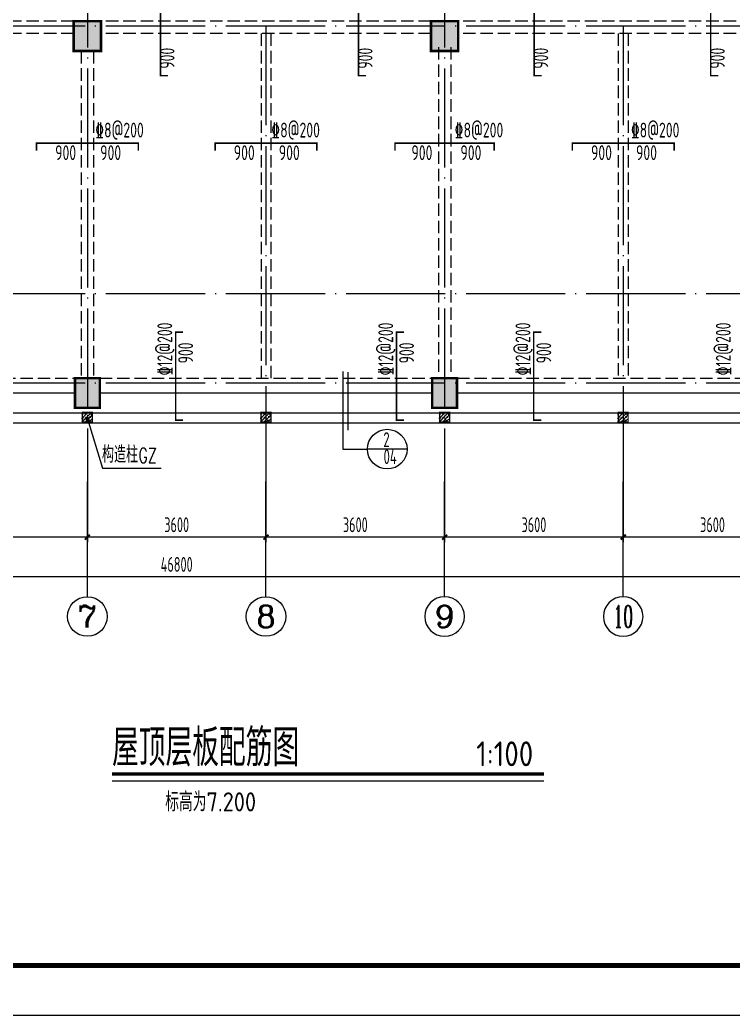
# Model space of a CAD drawing. Extents: x 127019 to 780419, y 327305 to 369305.
# Drawn here: x 628253 to 642627, y 327305 to 347380 of the extents above; entities that cross this region are included whole.
import ezdxf
from ezdxf.enums import TextEntityAlignment as Align

# ---------------------------------------------------------------- set-up
doc = ezdxf.new("R2010")
doc.units = 0
doc.header["$LTSCALE"] = 1000
doc.header["$MEASUREMENT"] = 0
for name, pattern in [('CONTINOUS', [0]), ('DASH', [0.35, 0.25, -0.1]), ('DOTE', [2.42, 2, -0.2, 0.02, -0.2])]:
    doc.linetypes.add(name, pattern=pattern)
doc.layers.get('0').update_dxf_attribs({"linetype": 'CONTINUOUS'})
doc.layers.get('Defpoints').update_dxf_attribs({"linetype": 'CONTINUOUS'})
for name, color, linetype in [('2106', 2, 'CONTINUOUS'), ('AXIS_TEXT', 7, 'CONTINUOUS'), ('COLU', 7, 'CONTINUOUS'), ('COLUMN', 7, 'CONTINUOUS'), ('DIM', 3, 'CONTINUOUS'), ('DIM_LEAD', 3, 'CONTINUOUS'), ('DIM_SYMB', 3, 'CONTINUOUS'), ('DOTE', 8, 'DOTE'), ('PUB_TEXT', 7, 'CONTINUOUS'), ('PUB_TITLE', 4, 'CONTINUOUS'), ('REIN', 1, 'CONTINUOUS'), ('STAIR', 2, 'CONTINUOUS'), ('大样', 7, 'CONTINUOUS'), ('文字', 7, 'CONTINUOUS'), ('板钢筋标', 7, 'CONTINUOUS'), ('构造柱', 7, 'CONTINUOUS'), ('构造柱填充', 7, 'CONTINUOUS'), ('柱涂实', 54, 'CONTINUOUS'), ('梁', 4, 'CONTINUOUS'), ('梁虚线', 4, 'DASH')]:
    doc.layers.add(name, color=color, linetype=linetype)
doc.styles.add('_TCH_DIM', font='SIMPLEX', dxfattribs={"bigfont": 'GBCBIG'})
doc.styles.add('COMPLEX', font='COMPLEX.shx')
doc.styles.get("Standard").update_dxf_attribs({"font": 'gbxwxt.shx', "bigfont": 'gbhzfs.shx'})
doc.styles.add('TSSD_Dimension', font='gbxwxt.shx', dxfattribs={"width": 0.7, "bigfont": 'gbhzfs.shx'})
doc.styles.add('TSSD_Rein', font='tssdeng.shx', dxfattribs={"width": 0.6, "bigfont": 'gbhzfs.shx'})
doc.dimstyles.new('TSSD_100_100', dxfattribs={"dimtxt": 300, "dimasz": 100, "dimexe": 100, "dimexo": 250, "dimgap": 100, "dimtad": 1, "dimdec": 0, "dimzin": 0, "dimdsep": 46, "dimtxsty": 'TSSD_Dimension', "dimblk": 'ARCHTICK', "dimcen": 0, "dimdle": 100, "dimclrt": 7, "dimadec": 0, "dimazin": 0, "dimtfac": 1, "dimtdec": 0, "dimtix": 1, "dimtmove": 2, "dimatfit": 3, "dimfxl": 0, "dimtolj": 1, "dimtzin": 0, "dimarcsym": 0})

# ---------------------------------------------------------------- blocks, each defined once
blk = doc.blocks.new('_ArchTick')
at = {"color": 0, "linetype": 'ByBlock', "const_width": 0.4}
blk.add_lwpolyline([(-0.5, -0.5), (0.5, 0.5)], dxfattribs=at)
blk = doc.blocks.new('*D121')
at = {"layer": 'Defpoints', "color": 0, "transparency": 16777216}
for p in [(640413, 338371), (644013, 338371), (640413, 336946)]:
    blk.add_point(p, dxfattribs=at)
at = {"layer": 'DIM', "color": 0, "lineweight": -2, "transparency": 16777216}
for p, q in [((640413, 338121), (640413, 336846)), ((644013, 338121), (644013, 336846)), ((644113, 336946), (640313, 336946))]:
    blk.add_line(p, q, dxfattribs=at)
at = {"layer": 'DIM', "color": 0, "lineweight": -2, "transparency": 16777216, "xscale": 100, "yscale": 100, "zscale": 100, "rotation": 180}
blk.add_blockref('_ArchTick', (640413, 336946), dxfattribs=at)
at = {"layer": 'DIM', "color": 0, "lineweight": -2, "transparency": 16777216, "xscale": 100, "yscale": 100, "zscale": 100}
blk.add_blockref('_ArchTick', (644013, 336946), dxfattribs=at)
at = {"layer": 'DIM', "color": 7, "transparency": 16777216, "insert": (642213, 337196), "char_height": 300, "attachment_point": 5, "style": 'TSSD_Dimension'}
blk.add_mtext('\\A1;3600', dxfattribs=at)
blk = doc.blocks.new('*D120')
at = {"layer": 'Defpoints', "color": 0, "transparency": 16777216}
for p in [(636813, 338371), (640413, 338371), (636813, 336946)]:
    blk.add_point(p, dxfattribs=at)
at = {"layer": 'DIM', "color": 0, "lineweight": -2, "transparency": 16777216}
for p, q in [((636813, 338121), (636813, 336846)), ((640413, 338121), (640413, 336846)), ((640513, 336946), (636713, 336946))]:
    blk.add_line(p, q, dxfattribs=at)
at = {"layer": 'DIM', "color": 0, "lineweight": -2, "transparency": 16777216, "xscale": 100, "yscale": 100, "zscale": 100, "rotation": 180}
blk.add_blockref('_ArchTick', (636813, 336946), dxfattribs=at)
at = {"layer": 'DIM', "color": 0, "lineweight": -2, "transparency": 16777216, "xscale": 100, "yscale": 100, "zscale": 100}
blk.add_blockref('_ArchTick', (640413, 336946), dxfattribs=at)
at = {"layer": 'DIM', "color": 7, "transparency": 16777216, "insert": (638613, 337196), "char_height": 300, "attachment_point": 5, "style": 'TSSD_Dimension'}
blk.add_mtext('\\A1;3600', dxfattribs=at)
blk = doc.blocks.new('*D119')
at = {"layer": 'Defpoints', "color": 0, "transparency": 16777216}
for p in [(633213, 338371), (636813, 338371), (633213, 336946)]:
    blk.add_point(p, dxfattribs=at)
at = {"layer": 'DIM', "color": 0, "lineweight": -2, "transparency": 16777216}
for p, q in [((633213, 338121), (633213, 336846)), ((636813, 338121), (636813, 336846)), ((636913, 336946), (633113, 336946))]:
    blk.add_line(p, q, dxfattribs=at)
at = {"layer": 'DIM', "color": 0, "lineweight": -2, "transparency": 16777216, "xscale": 100, "yscale": 100, "zscale": 100, "rotation": 180}
blk.add_blockref('_ArchTick', (633213, 336946), dxfattribs=at)
at = {"layer": 'DIM', "color": 0, "lineweight": -2, "transparency": 16777216, "xscale": 100, "yscale": 100, "zscale": 100}
blk.add_blockref('_ArchTick', (636813, 336946), dxfattribs=at)
at = {"layer": 'DIM', "color": 7, "transparency": 16777216, "insert": (635013, 337196), "char_height": 300, "attachment_point": 5, "style": 'TSSD_Dimension'}
blk.add_mtext('\\A1;3600', dxfattribs=at)
blk = doc.blocks.new('*D118')
at = {"layer": 'Defpoints', "color": 0, "transparency": 16777216}
for p in [(629613, 338371), (633213, 338371), (629613, 336946)]:
    blk.add_point(p, dxfattribs=at)
at = {"layer": 'DIM', "color": 0, "lineweight": -2, "transparency": 16777216}
for p, q in [((629613, 338121), (629613, 336846)), ((633213, 338121), (633213, 336846)), ((633313, 336946), (629513, 336946))]:
    blk.add_line(p, q, dxfattribs=at)
at = {"layer": 'DIM', "color": 0, "lineweight": -2, "transparency": 16777216, "xscale": 100, "yscale": 100, "zscale": 100, "rotation": 180}
blk.add_blockref('_ArchTick', (629613, 336946), dxfattribs=at)
at = {"layer": 'DIM', "color": 0, "lineweight": -2, "transparency": 16777216, "xscale": 100, "yscale": 100, "zscale": 100}
blk.add_blockref('_ArchTick', (633213, 336946), dxfattribs=at)
at = {"layer": 'DIM', "color": 7, "transparency": 16777216, "insert": (631413, 337196), "char_height": 300, "attachment_point": 5, "style": 'TSSD_Dimension'}
blk.add_mtext('\\A1;3600', dxfattribs=at)
blk = doc.blocks.new('*D117')
at = {"layer": 'Defpoints', "color": 0, "transparency": 16777216}
for p in [(626013, 338371), (629613, 338371), (626013, 336946)]:
    blk.add_point(p, dxfattribs=at)
at = {"layer": 'DIM', "color": 0, "lineweight": -2, "transparency": 16777216}
for p, q in [((626013, 338121), (626013, 336846)), ((629613, 338121), (629613, 336846)), ((629713, 336946), (625913, 336946))]:
    blk.add_line(p, q, dxfattribs=at)
at = {"layer": 'DIM', "color": 0, "lineweight": -2, "transparency": 16777216, "xscale": 100, "yscale": 100, "zscale": 100, "rotation": 180}
blk.add_blockref('_ArchTick', (626013, 336946), dxfattribs=at)
at = {"layer": 'DIM', "color": 0, "lineweight": -2, "transparency": 16777216, "xscale": 100, "yscale": 100, "zscale": 100}
blk.add_blockref('_ArchTick', (629613, 336946), dxfattribs=at)
at = {"layer": 'DIM', "color": 7, "transparency": 16777216, "insert": (627813, 337196), "char_height": 300, "attachment_point": 5, "style": 'TSSD_Dimension'}
blk.add_mtext('\\A1;3600', dxfattribs=at)
blk = doc.blocks.new('*D111')
at = {"layer": 'Defpoints', "color": 0, "transparency": 16777216}
for p in [(608013, 338371), (654813, 338371), (608013, 336146)]:
    blk.add_point(p, dxfattribs=at)
at = {"layer": 'DIM', "color": 0, "lineweight": -2, "transparency": 16777216}
for p, q in [((608013, 338121), (608013, 336046)), ((654813, 338121), (654813, 336046)), ((654913, 336146), (607913, 336146))]:
    blk.add_line(p, q, dxfattribs=at)
at = {"layer": 'DIM', "color": 0, "lineweight": -2, "transparency": 16777216, "xscale": 100, "yscale": 100, "zscale": 100, "rotation": 180.0000000000003}
blk.add_blockref('_ArchTick', (608013, 336146), dxfattribs=at)
at = {"layer": 'DIM', "color": 0, "lineweight": -2, "transparency": 16777216, "xscale": 100, "yscale": 100, "zscale": 100}
blk.add_blockref('_ArchTick', (654813, 336146), dxfattribs=at)
at = {"layer": 'DIM', "color": 7, "transparency": 16777216, "insert": (631413, 336396), "char_height": 300, "attachment_point": 5, "style": 'TSSD_Dimension'}
blk.add_mtext('\\A1;46800', dxfattribs=at)
blk = doc.blocks.new('_axiso')
blk.add_circle((0, 0), 0.5)
at = {"layer": 'AXIS_TEXT', "style": 'COMPLEX', "width": 1.041667}
blk.add_attdef('A', text='', height=0.56, dxfattribs=at).set_placement((-0.25, -0.28), (0.25, -0.28), align=Align.FIT)
blk = doc.blocks.new('A$C5E704440')
at = {"layer": '2106', "color": 8}
for points in [[(21875, -9500), (21325, -9500), (21875, -10100), (21325, -10100)], [(29075, -9500), (28525, -9500), (29075, -10100), (28525, -10100)], [(21850, -16700), (21350, -16700), (21850, -17300), (21350, -17300)], [(29050, -16700), (28550, -16700), (29050, -17300), (28550, -17300)]]:
    blk.add_solid(points, dxfattribs=at)
at = {"layer": 'COLUMN'}
for points in [[(21325, -10100), (21875, -10100), (21875, -9500), (21325, -9500)], [(28525, -10100), (29075, -10100), (29075, -9500), (28525, -9500)], [(21850, -17300), (21350, -17300), (21350, -16700), (21850, -16700)], [(29050, -17300), (28550, -17300), (28550, -16700), (29050, -16700)]]:
    blk.add_lwpolyline(points, close=True, dxfattribs=at)

msp = doc.modelspace()

# ---------------------------------------------------------------- hatches: boundary and pattern name
at = {"layer": '构造柱填充'}
h = msp.add_hatch(dxfattribs=at)
h.set_pattern_fill('AN31C', color=256, scale=250, style=0)
h.set_pattern_definition([(45, (691444.944, 301086.18), (-35.35534, 35.35534), []), (50, (691444.94, 301086.18), (179.31505, -15.68803), [18.75, -206.25]), (355, (691444.94, 301086.18), (-34.68783, 188.04803), [15, -165]), (100.4514, (691459.89, 301084.87), (144.62735, 172.3599), [15.93505, -175.28553]), (46.1842, (691444.94, 301136.18), (266.81026, -41.37975), [28.125, -309.375]), (96.6356, (691467.18, 301132.73), (233.6657, 243.5295), [23.9026, -262.9282]), (351.1842, (691444.94, 301136.18), (233.6655, 243.5297), [22.5, -247.5]), (21, (691469.94, 301123.68), (149.22676, -100.65472), [18.75, -206.25]), (326, (691469.94, 301123.68), (60.82883, 181.2875), [15, -165]), (71.4514, (691482.38, 301115.29), (210.05566, 80.63262), [15.93505, -175.28553]), (37.5, (691444.944, 301086.18), (3.039964, 83.223463), [0, -163, 0, -167.5, 0, -165.625]), (7.5, (691444.94, 301086.18), (65.76738, 98.60293), [0, -95.5, 0, -159.25, 0, -63.125]), (327.5, (691389.194, 301086.18), (133.45561, -5.63872), [0, -62.5, 0, -195, 0, -258.75]), (317.5, (691364.2, 301086.18), (145.79654, 25.02625), [0, -81.25, 0, -129.5, 0, -183.75])])
h.paths.add_polyline_path([(629701, 339467.1), (629501, 339467.1), (629501, 339267.1), (629701, 339267.1)])
h = msp.add_hatch(dxfattribs=at)
h.set_pattern_fill('AN31C', color=256, scale=250, style=0)
h.set_pattern_definition([(45, (695044.944, 301086.18), (-35.35534, 35.35534), []), (50, (695044.94, 301086.18), (179.31505, -15.68803), [18.75, -206.25]), (355, (695044.94, 301086.18), (-34.68783, 188.04803), [15, -165]), (100.4514, (695059.89, 301084.87), (144.62735, 172.3599), [15.93505, -175.28553]), (46.1842, (695044.94, 301136.18), (266.81026, -41.37975), [28.125, -309.375]), (96.6356, (695067.18, 301132.73), (233.6657, 243.5295), [23.9026, -262.9282]), (351.1842, (695044.94, 301136.18), (233.6655, 243.5297), [22.5, -247.5]), (21, (695069.94, 301123.68), (149.22676, -100.65472), [18.75, -206.25]), (326, (695069.94, 301123.68), (60.82883, 181.2875), [15, -165]), (71.4514, (695082.38, 301115.29), (210.05566, 80.63262), [15.93505, -175.28553]), (37.5, (695044.944, 301086.18), (3.039964, 83.223463), [0, -163, 0, -167.5, 0, -165.625]), (7.5, (695044.94, 301086.18), (65.76738, 98.60293), [0, -95.5, 0, -159.25, 0, -63.125]), (327.5, (694989.194, 301086.18), (133.45561, -5.63872), [0, -62.5, 0, -195, 0, -258.75]), (317.5, (694964.2, 301086.18), (145.79654, 25.02625), [0, -81.25, 0, -129.5, 0, -183.75])])
h.paths.add_polyline_path([(633301, 339467.1), (633101, 339467.1), (633101, 339267.1), (633301, 339267.1)])
h = msp.add_hatch(dxfattribs=at)
h.set_pattern_fill('AN31C', color=256, scale=250, style=0)
h.set_pattern_definition([(45, (698644.944, 301086.18), (-35.35534, 35.35534), []), (50, (698644.94, 301086.18), (179.31505, -15.68803), [18.75, -206.25]), (355, (698644.94, 301086.18), (-34.68783, 188.04803), [15, -165]), (100.4514, (698659.89, 301084.87), (144.62735, 172.3599), [15.93505, -175.28553]), (46.1842, (698644.94, 301136.18), (266.81026, -41.37975), [28.125, -309.375]), (96.6356, (698667.18, 301132.73), (233.6657, 243.5295), [23.9026, -262.9282]), (351.1842, (698644.94, 301136.18), (233.6655, 243.5297), [22.5, -247.5]), (21, (698669.94, 301123.68), (149.22676, -100.65472), [18.75, -206.25]), (326, (698669.94, 301123.68), (60.82883, 181.2875), [15, -165]), (71.4514, (698682.38, 301115.29), (210.05566, 80.63262), [15.93505, -175.28553]), (37.5, (698644.944, 301086.18), (3.039964, 83.223463), [0, -163, 0, -167.5, 0, -165.625]), (7.5, (698644.94, 301086.18), (65.76738, 98.60293), [0, -95.5, 0, -159.25, 0, -63.125]), (327.5, (698589.194, 301086.18), (133.45561, -5.63872), [0, -62.5, 0, -195, 0, -258.75]), (317.5, (698564.2, 301086.18), (145.79654, 25.02625), [0, -81.25, 0, -129.5, 0, -183.75])])
h.paths.add_polyline_path([(636901, 339467.1), (636701, 339467.1), (636701, 339267.1), (636901, 339267.1)])
h = msp.add_hatch(dxfattribs=at)
h.set_pattern_fill('AN31C', color=256, scale=250, style=0)
h.set_pattern_definition([(45, (702244.944, 301086.18), (-35.35534, 35.35534), []), (50, (702244.94, 301086.18), (179.31505, -15.68803), [18.75, -206.25]), (355, (702244.94, 301086.18), (-34.68783, 188.04803), [15, -165]), (100.4514, (702259.89, 301084.87), (144.62735, 172.3599), [15.93505, -175.28553]), (46.1842, (702244.94, 301136.18), (266.81026, -41.37975), [28.125, -309.375]), (96.6356, (702267.18, 301132.73), (233.6657, 243.5295), [23.9026, -262.9282]), (351.1842, (702244.94, 301136.18), (233.6655, 243.5297), [22.5, -247.5]), (21, (702269.94, 301123.68), (149.22676, -100.65472), [18.75, -206.25]), (326, (702269.94, 301123.68), (60.82883, 181.2875), [15, -165]), (71.4514, (702282.38, 301115.29), (210.05566, 80.63262), [15.93505, -175.28553]), (37.5, (702244.944, 301086.18), (3.039964, 83.223463), [0, -163, 0, -167.5, 0, -165.625]), (7.5, (702244.94, 301086.18), (65.76738, 98.60293), [0, -95.5, 0, -159.25, 0, -63.125]), (327.5, (702189.194, 301086.18), (133.45561, -5.63872), [0, -62.5, 0, -195, 0, -258.75]), (317.5, (702164.2, 301086.18), (145.79654, 25.02625), [0, -81.25, 0, -129.5, 0, -183.75])])
h.paths.add_polyline_path([(640501, 339467.1), (640301, 339467.1), (640301, 339267.1), (640501, 339267.1)])

# ---------------------------------------------------------------- linework, layer by layer
at = {"layer": 'COLU', "const_width": 50}
for points in [[(629337.6, 347353.6), (629887.6, 347353.6), (629887.6, 346753.6), (629337.6, 346753.6)], [(636537.6, 347353.6), (637087.6, 347353.6), (637087.6, 346753.6), (636537.6, 346753.6)], [(629362.3, 340153.6), (629862.3, 340153.6), (629862.3, 339553.6), (629362.3, 339553.6)], [(636562.3, 340153.6), (637062.3, 340153.6), (637062.3, 339553.6), (636562.3, 339553.6)]]:
    msp.add_lwpolyline(points, close=True, dxfattribs=at)
at = {"layer": 'DIM', "linetype": 'CONTINOUS'}
msp.add_line((634759.1, 338721.7), (635257.8, 338721.7), dxfattribs=at)
at = {"layer": 'DIM'}
for p, q in [((629612.6, 335745.6), (629612.6, 338070.6)), ((633212.6, 335745.6), (633212.6, 338070.6)), ((636812.6, 335745.6), (636812.6, 338070.6)), ((640412.6, 335745.6), (640412.6, 338070.6))]:
    msp.add_line(p, q, dxfattribs=at)
at = {"layer": 'DIM_LEAD', "linetype": 'CONTINOUS'}
for p, q in [((629612.6, 339334.6), (629914.6, 338340.3)), ((629914.6, 338340.3), (631098.3, 338340.3))]:
    msp.add_line(p, q, dxfattribs=at)
at = {"layer": 'DIM_LEAD', "linetype": 'CONTINOUS', "const_width": 40}
msp.add_lwpolyline([(629606.8, 339353.8, 1), (629618.4, 339315.5, 1)], format="xyb", close=True, dxfattribs=at)
at = {"layer": 'DIM_SYMB', "const_width": 70}
msp.add_lwpolyline([(630111, 332170.3), (638814.8, 332170.3)], dxfattribs=at)
at = {"layer": 'DIM_SYMB'}
msp.add_lwpolyline([(630111, 332030.3), (638814.8, 332030.3)], dxfattribs=at)
at = {"layer": 'DOTE'}
for p, q in [((629612.6, 358500.1), (629612.6, 338120.6)), ((636812.6, 358500.1), (636812.6, 338120.6)), ((656186.1, 347253.6), (607158.7, 347253.6)), ((633212.6, 347253.6), (633212.6, 338120.6)), ((640412.6, 347253.6), (640412.6, 338120.6)), ((656186.1, 341853.6), (607158.7, 341853.6)), ((656186.1, 340053.6), (607158.7, 340053.6))]:
    msp.add_line(p, q, dxfattribs=at)
at = {"layer": 'PUB_TITLE'}
msp.add_lwpolyline([(602219.2, 327305.3), (661619.2, 327305.3), (661619.2, 369305.3), (602219.2, 369305.3)], close=True, dxfattribs=at)
at = {"layer": 'PUB_TITLE', "const_width": 100}
msp.add_lwpolyline([(603219.2, 328305.3), (660619.2, 328305.3), (660619.2, 368305.3), (603219.2, 368305.3)], close=True, dxfattribs=at)
at = {"layer": 'REIN', "linetype": 'CONTINOUS', "const_width": 30}
for points in [[(631236, 350651.2), (631086, 350651.2), (631086, 346254.6), (631236, 346254.6)], [(635227.5, 350651.2), (635077.5, 350651.2), (635077.5, 346254.6), (635227.5, 346254.6)], [(638769.5, 350651.2), (638619.5, 350651.2), (638619.5, 346254.6), (638769.5, 346254.6)], [(642327.2, 350651.2), (642177.2, 350651.2), (642177.2, 346254.6), (642327.2, 346254.6)], [(631540.9, 341079.6), (631390.9, 341079.6), (631390.9, 339305.7), (631540.9, 339305.7)], [(635994.1, 341079.6), (635844.1, 341079.6), (635844.1, 339305.7), (635994.1, 339305.7)], [(638759.8, 341079.6), (638609.8, 341079.6), (638609.8, 339305.7), (638759.8, 339305.7)]]:
    msp.add_lwpolyline(points, dxfattribs=at)
at = {"layer": 'REIN', "const_width": 30}
for points in [[(630638.5, 344744.3), (630638.5, 344894.3), (628588.5, 344894.3), (628588.5, 344744.3)], [(634238.5, 344744.3), (634238.5, 344894.3), (632188.5, 344894.3), (632188.5, 344744.3)], [(637813.5, 344744.3), (637813.5, 344894.3), (635813.5, 344894.3), (635813.5, 344744.3)], [(641438.5, 344744.3), (641438.5, 344894.3), (639388.5, 344894.3), (639388.5, 344744.3)]]:
    msp.add_lwpolyline(points, dxfattribs=at)
at = {"layer": 'STAIR', "linetype": 'Continuous'}
for p, q in [((607862.6, 339454.6), (654962.6, 339454.6)), ((607662.6, 339254.6), (655162.6, 339254.6))]:
    msp.add_line(p, q, dxfattribs=at)
at = {"layer": '大样', "color": 3}
for p, q in [((634759.1, 340286.4), (634759.1, 338721.7)), ((636057.8, 338721.7), (635257.8, 338721.7))]:
    msp.add_line(p, q, dxfattribs=at)
at = {"layer": '大样', "color": 3, "const_width": 30}
msp.add_lwpolyline([(634866.7, 340276.4), (634866.7, 339100.4)], dxfattribs=at)
at = {"layer": '大样', "color": 3}
msp.add_circle((635657.8, 338721.7), 400, dxfattribs=at)
at = {"layer": '构造柱', "const_width": 25}
for points in [[(629513, 339267.1), (629713, 339267.1), (629713, 339467.1), (629513, 339467.1)], [(633113, 339267.1), (633313, 339267.1), (633313, 339467.1), (633113, 339467.1)], [(636713, 339267.1), (636913, 339267.1), (636913, 339467.1), (636713, 339467.1)], [(640313, 339267.1), (640513, 339267.1), (640513, 339467.1), (640313, 339467.1)]]:
    msp.add_lwpolyline(points, close=True, dxfattribs=at)
at = {"layer": '梁'}
for p, q in [((629362.3, 339853.6), (622662.3, 339853.6)), ((629362.3, 339853.6), (622662.3, 339853.6)), ((636562.3, 339853.6), (629862.3, 339853.6)), ((636562.3, 339853.6), (629862.3, 339853.6)), ((643762.3, 339853.6), (637062.3, 339853.6)), ((643762.3, 339853.6), (637062.3, 339853.6))]:
    msp.add_line(p, q, dxfattribs=at)
at = {"layer": '梁虚线'}
for p, q in [((629337.6, 347353.6), (622537.6, 347353.6)), ((636537.6, 347353.6), (629887.6, 347353.6)), ((643737.6, 347353.6), (637087.6, 347353.6)), ((629337.6, 347103.6), (622537.6, 347103.6)), ((636537.6, 347103.6), (629887.6, 347103.6)), ((633112.6, 347103.6), (633112.6, 341453.6)), ((633312.6, 347103.6), (633312.6, 341453.6)), ((643737.6, 347103.6), (637087.6, 347103.6)), ((640312.6, 347103.6), (640312.6, 340153.6)), ((640512.6, 347103.6), (640512.6, 340153.6)), ((629487.6, 346753.6), (629487.6, 340153.6)), ((629737.6, 346753.6), (629737.6, 340153.6)), ((636687.6, 346828.6), (636687.6, 340228.3)), ((636937.6, 346828.6), (636937.6, 340228.3)), ((633112.6, 341453.6), (633112.6, 340153.6)), ((633312.6, 341453.6), (633312.6, 340153.6)), ((622662.3, 340153.6), (629362.3, 340153.6)), ((629862.3, 340153.6), (636562.3, 340153.6)), ((637062.3, 340153.6), (643762.3, 340153.6))]:
    msp.add_line(p, q, dxfattribs=at)

# ---------------------------------------------------------------- block references
at = {"layer": 'DIM'}
ref = msp.add_blockref('_axiso', (629612.6, 335345.6), dxfattribs=dict(at, xscale=800, yscale=800, zscale=800))
ref.add_attrib('A', '7', dxfattribs={"layer": 'AXIS_TEXT', "height": 448, "style": 'COMPLEX', "width": 1.339286}).set_placement((629412.6, 335121.6), (629812.6, 335121.6), align=Align.FIT)
ref = msp.add_blockref('_axiso', (633212.6, 335345.6), dxfattribs=dict(at, xscale=800, yscale=800, zscale=800))
ref.add_attrib('A', '8', dxfattribs={"layer": 'AXIS_TEXT', "height": 448, "style": 'COMPLEX', "width": 1.339286}).set_placement((633012.6, 335121.6), (633412.6, 335121.6), align=Align.FIT)
ref = msp.add_blockref('_axiso', (636812.6, 335345.6), dxfattribs=dict(at, xscale=-800, yscale=800, zscale=800, rotation=180))
ref.add_attrib('A', '9', dxfattribs={"layer": 'AXIS_TEXT', "height": 448, "style": 'COMPLEX', "width": 1.339286}).set_placement((636612.6, 335121.6), (637012.6, 335121.6), align=Align.FIT)
ref = msp.add_blockref('_axiso', (640412.6, 335345.6), dxfattribs=dict(at, xscale=-800, yscale=800, zscale=800, rotation=180))
ref.add_attrib('A', '10', dxfattribs={"layer": 'AXIS_TEXT', "height": 448, "style": 'COMPLEX', "width": 0.646552}).set_placement((640212.6, 335121.6), (640612.6, 335121.6), align=Align.FIT)
at = {"layer": '柱涂实', "color": 7, "linetype": 'CONTINOUS'}
msp.add_blockref('A$C5E704440', (608012.6, 356854.6), dxfattribs=at)

# ---------------------------------------------------------------- texts
at = {"layer": 'PUB_TEXT', "linetype": 'CONTINOUS', "style": '_TCH_DIM'}
msp.add_text('构造柱', height=337.59, dxfattribs=at).set_placement((629906.1, 338445.3))
at = {"layer": 'PUB_TEXT', "linetype": 'CONTINOUS', "style": '_TCH_DIM', "width": 0.705882}
msp.add_text('GZ', height=297.5, dxfattribs=at).set_placement((630643.3, 338445.3))
at = {"layer": 'PUB_TEXT'}
for s, height, p in [('屋顶层板配筋图', 748.03, (630111, 332326)), ('1:100', 500, (637451.2, 332326))]:
    msp.add_text(s, height=height, dxfattribs=at).set_placement(p)
at = {"layer": '大样', "color": 2, "style": 'TSSD_Rein', "width": 0.65}
for s, p in [('2', (635578.5, 338763.3)), ('04', (635582.4, 338420.1))]:
    msp.add_text(s, height=300, dxfattribs=at).set_placement(p)
at = {"layer": '文字'}
msp.add_text('标高为7.200', height=385, dxfattribs=at).set_placement((631182.2, 331413.9))
at = {"layer": '板钢筋标', "style": 'TSSD_Rein', "width": 0.7}
for s, p in [('900', (631368.9, 346395.8)), ('900', (635360.3, 346395.8)), ('900', (638902.3, 346395.8)), ('900', (642460.1, 346395.8)), ('%%13212@200', (631323.5, 340209.5)), ('%%13212@200', (635776.7, 340209.5)), ('%%13212@200', (638542.4, 340209.5)), ('%%13212@200', (642579.5, 340209.5)), ('900', (631743.7, 340451.5)), ('900', (636196.8, 340451.5)), ('900', (638962.5, 340451.5))]:
    msp.add_text(s, height=300, rotation=90, dxfattribs=at).set_placement(p)
for s, p in [('%%1328@200', (629769.6, 345007.6)), ('%%1328@200', (633319.7, 345007.6)), ('%%1328@200', (637015.4, 345007.6)), ('%%1328@200', (640565.5, 345007.6)), ('900', (628964.2, 344551.2)), ('900', (629871.6, 344551.2)), ('900', (632564.2, 344551.2)), ('900', (633471.6, 344551.2)), ('900', (636145.2, 344551.2)), ('900', (637132.8, 344551.2)), ('900', (639764.2, 344551.2)), ('900', (640671.6, 344551.2))]:
    msp.add_text(s, height=300, dxfattribs=at).set_placement(p)

# ---------------------------------------------------------------- dimensions: what is measured, and where the dimension line sits
at = {"layer": 'DIM'}
dim = msp.add_aligned_dim(p1=(654812.6, 338370.6), p2=(608012.6, 338370.6), distance=2225, dimstyle='TSSD_100_100', dxfattribs=at)
dim.commit()
dim.dimension.update_dxf_attribs({"geometry": '*D111', "text_midpoint": (631412.6, 336395.6)})
for base, p1, p2, picture, middle in [((626012.6, 336945.6), (629612.6, 338370.6), (626012.6, 338370.6), '*D117', (627812.6, 337195.6)), ((629612.6, 336945.6), (633212.6, 338370.6), (629612.6, 338370.6), '*D118', (631412.6, 337195.6)), ((633212.6, 336945.6), (636812.6, 338370.6), (633212.6, 338370.6), '*D119', (635012.6, 337195.6)), ((636812.6, 336945.6), (640412.6, 338370.6), (636812.6, 338370.6), '*D120', (638612.6, 337195.6)), ((640412.6, 336945.6), (644012.6, 338370.6), (640412.6, 338370.6), '*D121', (642212.6, 337195.6))]:
    dim = msp.add_linear_dim(base=base, p1=p1, p2=p2, dimstyle='TSSD_100_100', dxfattribs=at)
    dim.commit()
    dim.dimension.update_dxf_attribs({"geometry": picture, "text_midpoint": middle})

doc.saveas('drawing.dxf')
